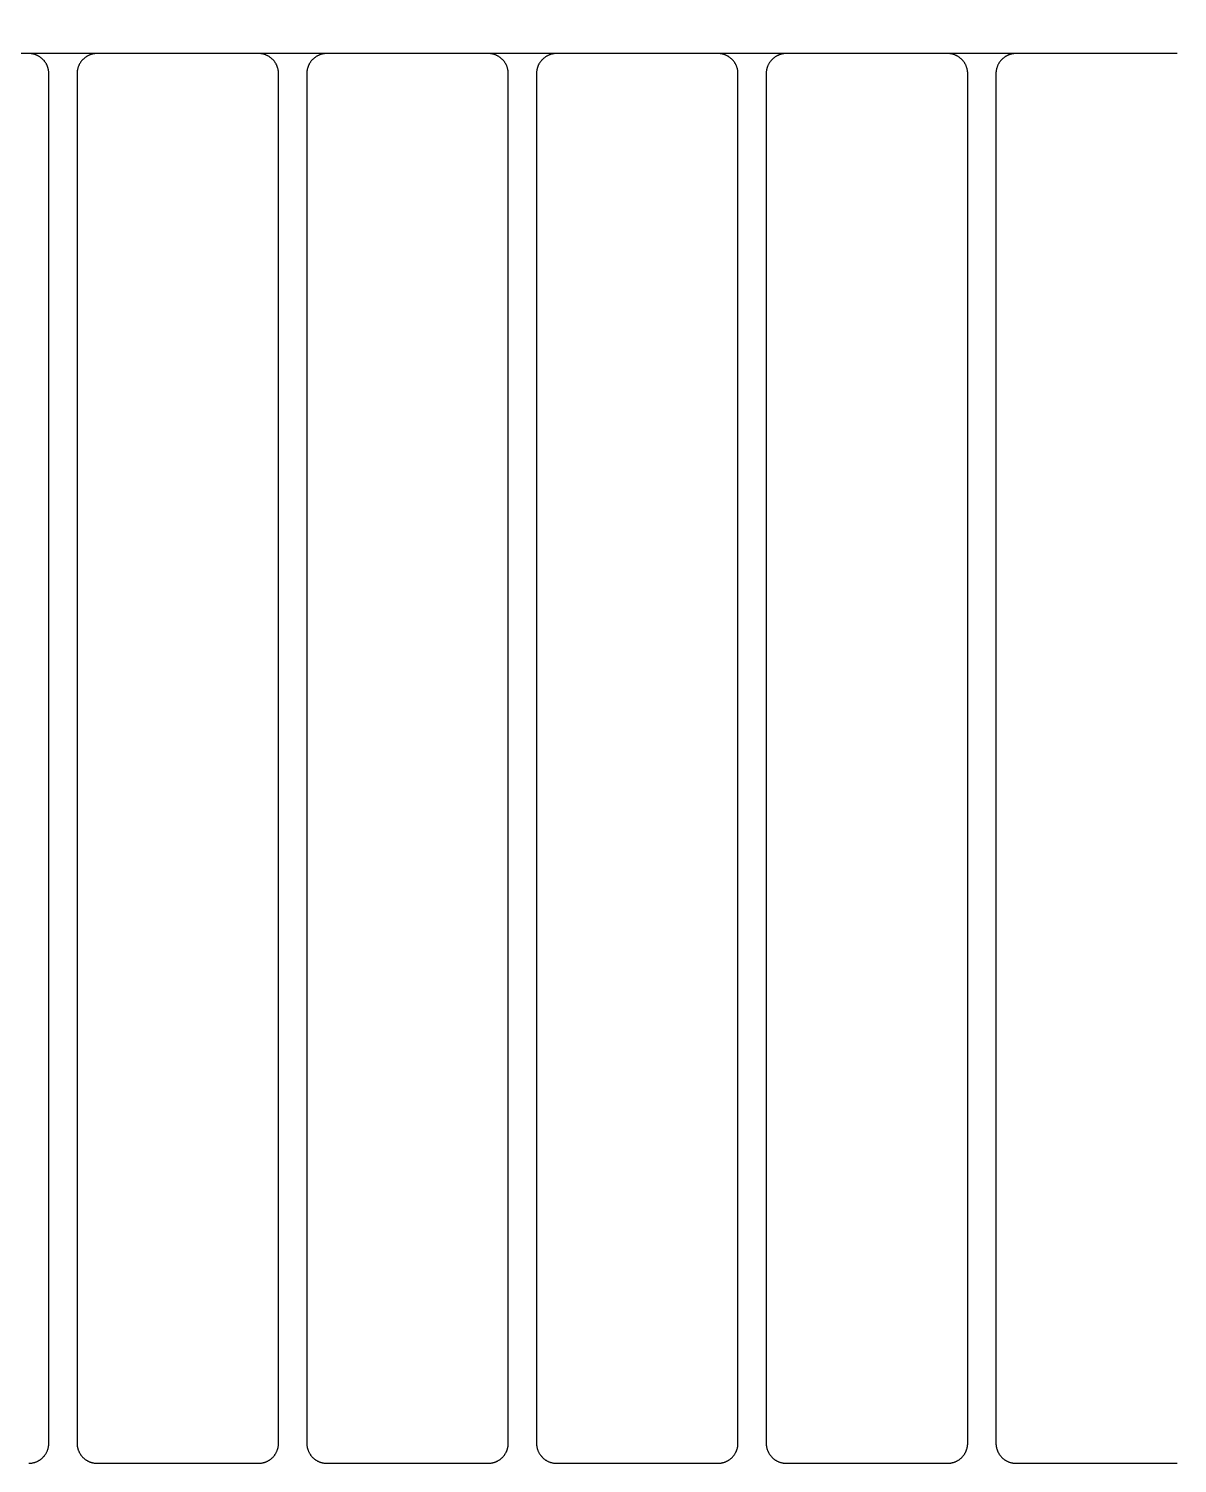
# Model space of a CAD drawing. Header units: millimetres. Extents: x -58335 to 291665, y -66693 to 213307.
# Drawn here: x 180468.4 to 180753.4, y -16251.8 to -15895.7 of the extents above; entities that cross this region are included whole.
import ezdxf

# ---------------------------------------------------------------- set-up
doc = ezdxf.new("R2010")
doc.units = ezdxf.units.MM
doc.header["$LTSCALE"] = 1000
for name, color, linetype in [('X-SITE$0$-MY-녹지', 254, 'Continuous'), ('X-SITE$0$-MY-시설선', 254, 'Continuous'), ('X-SITE$0$-MY-시설선 wood', 254, 'Continuous')]:
    doc.layers.add(name, color=color, linetype=linetype)
pattern_1 = [(0, (-29382.5, 14650.24), (317.5, 317.5), [158.75, -476.25]), (90, (-29303.13, 14570.87), (-317.5, 317.5), [158.75, -476.25])]

# ---------------------------------------------------------------- blocks, each defined once
blk = doc.blocks.new('X-SITE$0$GPSP-100')
at = {"layer": 'X-SITE$0$-MY-시설선'}
for points in [[(1641.22, -750), (1657.78, -750)], [(1698.22, -750), (1714.78, -750)], [(1755.22, -750), (1771.78, -750)], [(1812.22, -750), (1828.78, -750)], [(1869.22, -750), (1885.78, -750)]]:
    blk.add_lwpolyline(points, dxfattribs=at)
at = {"layer": 'X-SITE$0$-MY-시설선 wood'}
for points in [[(1601, -750), (1641, -750)], [(1641, -750), (1641.11, -750), (1641.22, -750), (1641.34, -750.01), (1641.45, -750.02), (1641.56, -750.03), (1641.68, -750.05), (1641.79, -750.06), (1641.91, -750.08), (1642.03, -750.11), (1642.14, -750.13), (1642.26, -750.16), (1642.38, -750.19), (1642.49, -750.23), (1642.61, -750.27), (1642.72, -750.31), (1642.84, -750.35), (1642.96, -750.4), (1643.07, -750.45), (1643.18, -750.5), (1643.3, -750.56), (1643.41, -750.62), (1643.52, -750.68), (1643.63, -750.75), (1643.74, -750.82), (1643.84, -750.89), (1643.95, -750.96), (1644.05, -751.04), (1644.15, -751.12), (1644.25, -751.2), (1644.35, -751.29), (1644.44, -751.37), (1644.54, -751.46), (1644.63, -751.56), (1644.71, -751.65), (1644.8, -751.75), (1644.88, -751.85), (1644.96, -751.95), (1645.04, -752.05), (1645.11, -752.16), (1645.18, -752.26), (1645.25, -752.37), (1645.32, -752.48), (1645.38, -752.59), (1645.44, -752.7), (1645.5, -752.82), (1645.55, -752.93), (1645.6, -753.04), (1645.65, -753.16), (1645.69, -753.28), (1645.73, -753.39), (1645.77, -753.51), (1645.81, -753.62), (1645.84, -753.74), (1645.87, -753.86), (1645.89, -753.97), (1645.92, -754.09), (1645.94, -754.21), (1645.95, -754.32), (1645.97, -754.44), (1645.98, -754.55), (1645.99, -754.66), (1646, -754.78), (1646, -754.89), (1646, -755)], [(1653, -755), (1653, -754.89), (1653, -754.78), (1653.01, -754.66), (1653.02, -754.55), (1653.03, -754.44), (1653.05, -754.32), (1653.06, -754.21), (1653.08, -754.09), (1653.11, -753.97), (1653.13, -753.86), (1653.16, -753.74), (1653.19, -753.62), (1653.23, -753.51), (1653.27, -753.39), (1653.31, -753.28), (1653.35, -753.16), (1653.4, -753.04), (1653.45, -752.93), (1653.5, -752.82), (1653.56, -752.7), (1653.62, -752.59), (1653.68, -752.48), (1653.75, -752.37), (1653.82, -752.26), (1653.89, -752.16), (1653.96, -752.05), (1654.04, -751.95), (1654.12, -751.85), (1654.2, -751.75), (1654.29, -751.65), (1654.37, -751.56), (1654.46, -751.46), (1654.56, -751.37), (1654.65, -751.29), (1654.75, -751.2), (1654.85, -751.12), (1654.95, -751.04), (1655.05, -750.96), (1655.16, -750.89), (1655.26, -750.82), (1655.37, -750.75), (1655.48, -750.68), (1655.59, -750.62), (1655.7, -750.56), (1655.82, -750.5), (1655.93, -750.45), (1656.04, -750.4), (1656.16, -750.35), (1656.28, -750.31), (1656.39, -750.27), (1656.51, -750.23), (1656.62, -750.19), (1656.74, -750.16), (1656.86, -750.13), (1656.97, -750.11), (1657.09, -750.08), (1657.21, -750.06), (1657.32, -750.05), (1657.44, -750.03), (1657.55, -750.02), (1657.66, -750.01), (1657.78, -750), (1657.89, -750), (1658, -750)], [(1658, -750), (1698, -750)], [(1698, -750), (1698.11, -750), (1698.22, -750), (1698.34, -750.01), (1698.45, -750.02), (1698.56, -750.03), (1698.68, -750.05), (1698.79, -750.06), (1698.91, -750.08), (1699.03, -750.11), (1699.14, -750.13), (1699.26, -750.16), (1699.38, -750.19), (1699.49, -750.23), (1699.61, -750.27), (1699.72, -750.31), (1699.84, -750.35), (1699.96, -750.4), (1700.07, -750.45), (1700.18, -750.5), (1700.3, -750.56), (1700.41, -750.62), (1700.52, -750.68), (1700.63, -750.75), (1700.74, -750.82), (1700.84, -750.89), (1700.95, -750.96), (1701.05, -751.04), (1701.15, -751.12), (1701.25, -751.2), (1701.35, -751.29), (1701.44, -751.37), (1701.54, -751.46), (1701.63, -751.56), (1701.71, -751.65), (1701.8, -751.75), (1701.88, -751.85), (1701.96, -751.95), (1702.04, -752.05), (1702.11, -752.16), (1702.18, -752.26), (1702.25, -752.37), (1702.32, -752.48), (1702.38, -752.59), (1702.44, -752.7), (1702.5, -752.82), (1702.55, -752.93), (1702.6, -753.04), (1702.65, -753.16), (1702.69, -753.28), (1702.73, -753.39), (1702.77, -753.51), (1702.81, -753.62), (1702.84, -753.74), (1702.87, -753.86), (1702.89, -753.97), (1702.92, -754.09), (1702.94, -754.21), (1702.95, -754.32), (1702.97, -754.44), (1702.98, -754.55), (1702.99, -754.66), (1703, -754.78), (1703, -754.89), (1703, -755)], [(1710, -755), (1710, -754.89), (1710, -754.78), (1710.01, -754.66), (1710.02, -754.55), (1710.03, -754.44), (1710.05, -754.32), (1710.06, -754.21), (1710.08, -754.09), (1710.11, -753.97), (1710.13, -753.86), (1710.16, -753.74), (1710.19, -753.62), (1710.23, -753.51), (1710.27, -753.39), (1710.31, -753.28), (1710.35, -753.16), (1710.4, -753.04), (1710.45, -752.93), (1710.5, -752.82), (1710.56, -752.7), (1710.62, -752.59), (1710.68, -752.48), (1710.75, -752.37), (1710.82, -752.26), (1710.89, -752.16), (1710.96, -752.05), (1711.04, -751.95), (1711.12, -751.85), (1711.2, -751.75), (1711.29, -751.65), (1711.37, -751.56), (1711.46, -751.46), (1711.56, -751.37), (1711.65, -751.29), (1711.75, -751.2), (1711.85, -751.12), (1711.95, -751.04), (1712.05, -750.96), (1712.16, -750.89), (1712.26, -750.82), (1712.37, -750.75), (1712.48, -750.68), (1712.59, -750.62), (1712.7, -750.56), (1712.82, -750.5), (1712.93, -750.45), (1713.04, -750.4), (1713.16, -750.35), (1713.28, -750.31), (1713.39, -750.27), (1713.51, -750.23), (1713.62, -750.19), (1713.74, -750.16), (1713.86, -750.13), (1713.97, -750.11), (1714.09, -750.08), (1714.21, -750.06), (1714.32, -750.05), (1714.44, -750.03), (1714.55, -750.02), (1714.66, -750.01), (1714.78, -750), (1714.89, -750), (1715, -750)], [(1715, -750), (1755, -750)], [(1755, -750), (1755.11, -750), (1755.22, -750), (1755.34, -750.01), (1755.45, -750.02), (1755.56, -750.03), (1755.68, -750.05), (1755.79, -750.06), (1755.91, -750.08), (1756.03, -750.11), (1756.14, -750.13), (1756.26, -750.16), (1756.38, -750.19), (1756.49, -750.23), (1756.61, -750.27), (1756.72, -750.31), (1756.84, -750.35), (1756.96, -750.4), (1757.07, -750.45), (1757.18, -750.5), (1757.3, -750.56), (1757.41, -750.62), (1757.52, -750.68), (1757.63, -750.75), (1757.74, -750.82), (1757.84, -750.89), (1757.95, -750.96), (1758.05, -751.04), (1758.15, -751.12), (1758.25, -751.2), (1758.35, -751.29), (1758.44, -751.37), (1758.54, -751.46), (1758.63, -751.56), (1758.71, -751.65), (1758.8, -751.75), (1758.88, -751.85), (1758.96, -751.95), (1759.04, -752.05), (1759.11, -752.16), (1759.18, -752.26), (1759.25, -752.37), (1759.32, -752.48), (1759.38, -752.59), (1759.44, -752.7), (1759.5, -752.82), (1759.55, -752.93), (1759.6, -753.04), (1759.65, -753.16), (1759.69, -753.28), (1759.73, -753.39), (1759.77, -753.51), (1759.81, -753.62), (1759.84, -753.74), (1759.87, -753.86), (1759.89, -753.97), (1759.92, -754.09), (1759.94, -754.21), (1759.95, -754.32), (1759.97, -754.44), (1759.98, -754.55), (1759.99, -754.66), (1760, -754.78), (1760, -754.89), (1760, -755)], [(1767, -755), (1767, -754.89), (1767, -754.78), (1767.01, -754.66), (1767.02, -754.55), (1767.03, -754.44), (1767.05, -754.32), (1767.06, -754.21), (1767.08, -754.09), (1767.11, -753.97), (1767.13, -753.86), (1767.16, -753.74), (1767.19, -753.62), (1767.23, -753.51), (1767.27, -753.39), (1767.31, -753.28), (1767.35, -753.16), (1767.4, -753.04), (1767.45, -752.93), (1767.5, -752.82), (1767.56, -752.7), (1767.62, -752.59), (1767.68, -752.48), (1767.75, -752.37), (1767.82, -752.26), (1767.89, -752.16), (1767.96, -752.05), (1768.04, -751.95), (1768.12, -751.85), (1768.2, -751.75), (1768.29, -751.65), (1768.37, -751.56), (1768.46, -751.46), (1768.56, -751.37), (1768.65, -751.29), (1768.75, -751.2), (1768.85, -751.12), (1768.95, -751.04), (1769.05, -750.96), (1769.16, -750.89), (1769.26, -750.82), (1769.37, -750.75), (1769.48, -750.68), (1769.59, -750.62), (1769.7, -750.56), (1769.82, -750.5), (1769.93, -750.45), (1770.04, -750.4), (1770.16, -750.35), (1770.28, -750.31), (1770.39, -750.27), (1770.51, -750.23), (1770.62, -750.19), (1770.74, -750.16), (1770.86, -750.13), (1770.97, -750.11), (1771.09, -750.08), (1771.21, -750.06), (1771.32, -750.05), (1771.44, -750.03), (1771.55, -750.02), (1771.66, -750.01), (1771.78, -750), (1771.89, -750), (1772, -750)], [(1772, -750), (1812, -750)], [(1812, -750), (1812.11, -750), (1812.22, -750), (1812.34, -750.01), (1812.45, -750.02), (1812.56, -750.03), (1812.68, -750.05), (1812.79, -750.06), (1812.91, -750.08), (1813.03, -750.11), (1813.14, -750.13), (1813.26, -750.16), (1813.38, -750.19), (1813.49, -750.23), (1813.61, -750.27), (1813.72, -750.31), (1813.84, -750.35), (1813.96, -750.4), (1814.07, -750.45), (1814.18, -750.5), (1814.3, -750.56), (1814.41, -750.62), (1814.52, -750.68), (1814.63, -750.75), (1814.74, -750.82), (1814.84, -750.89), (1814.95, -750.96), (1815.05, -751.04), (1815.15, -751.12), (1815.25, -751.2), (1815.35, -751.29), (1815.44, -751.37), (1815.54, -751.46), (1815.63, -751.56), (1815.71, -751.65), (1815.8, -751.75), (1815.88, -751.85), (1815.96, -751.95), (1816.04, -752.05), (1816.11, -752.16), (1816.18, -752.26), (1816.25, -752.37), (1816.32, -752.48), (1816.38, -752.59), (1816.44, -752.7), (1816.5, -752.82), (1816.55, -752.93), (1816.6, -753.04), (1816.65, -753.16), (1816.69, -753.28), (1816.73, -753.39), (1816.77, -753.51), (1816.81, -753.62), (1816.84, -753.74), (1816.87, -753.86), (1816.89, -753.97), (1816.92, -754.09), (1816.94, -754.21), (1816.95, -754.32), (1816.97, -754.44), (1816.98, -754.55), (1816.99, -754.66), (1817, -754.78), (1817, -754.89), (1817, -755)], [(1824, -755), (1824, -754.89), (1824, -754.78), (1824.01, -754.66), (1824.02, -754.55), (1824.03, -754.44), (1824.05, -754.32), (1824.06, -754.21), (1824.08, -754.09), (1824.11, -753.97), (1824.13, -753.86), (1824.16, -753.74), (1824.19, -753.62), (1824.23, -753.51), (1824.27, -753.39), (1824.31, -753.28), (1824.35, -753.16), (1824.4, -753.04), (1824.45, -752.93), (1824.5, -752.82), (1824.56, -752.7), (1824.62, -752.59), (1824.68, -752.48), (1824.75, -752.37), (1824.82, -752.26), (1824.89, -752.16), (1824.96, -752.05), (1825.04, -751.95), (1825.12, -751.85), (1825.2, -751.75), (1825.29, -751.65), (1825.37, -751.56), (1825.46, -751.46), (1825.56, -751.37), (1825.65, -751.29), (1825.75, -751.2), (1825.85, -751.12), (1825.95, -751.04), (1826.05, -750.96), (1826.16, -750.89), (1826.26, -750.82), (1826.37, -750.75), (1826.48, -750.68), (1826.59, -750.62), (1826.7, -750.56), (1826.82, -750.5), (1826.93, -750.45), (1827.04, -750.4), (1827.16, -750.35), (1827.28, -750.31), (1827.39, -750.27), (1827.51, -750.23), (1827.62, -750.19), (1827.74, -750.16), (1827.86, -750.13), (1827.97, -750.11), (1828.09, -750.08), (1828.21, -750.06), (1828.32, -750.05), (1828.44, -750.03), (1828.55, -750.02), (1828.66, -750.01), (1828.78, -750), (1828.89, -750), (1829, -750)], [(1829, -750), (1869, -750)], [(1869, -750), (1869.11, -750), (1869.22, -750), (1869.34, -750.01), (1869.45, -750.02), (1869.56, -750.03), (1869.68, -750.05), (1869.79, -750.06), (1869.91, -750.08), (1870.03, -750.11), (1870.14, -750.13), (1870.26, -750.16), (1870.38, -750.19), (1870.49, -750.23), (1870.61, -750.27), (1870.72, -750.31), (1870.84, -750.35), (1870.96, -750.4), (1871.07, -750.45), (1871.18, -750.5), (1871.3, -750.56), (1871.41, -750.62), (1871.52, -750.68), (1871.63, -750.75), (1871.74, -750.82), (1871.84, -750.89), (1871.95, -750.96), (1872.05, -751.04), (1872.15, -751.12), (1872.25, -751.2), (1872.35, -751.29), (1872.44, -751.37), (1872.54, -751.46), (1872.63, -751.56), (1872.71, -751.65), (1872.8, -751.75), (1872.88, -751.85), (1872.96, -751.95), (1873.04, -752.05), (1873.11, -752.16), (1873.18, -752.26), (1873.25, -752.37), (1873.32, -752.48), (1873.38, -752.59), (1873.44, -752.7), (1873.5, -752.82), (1873.55, -752.93), (1873.6, -753.04), (1873.65, -753.16), (1873.69, -753.28), (1873.73, -753.39), (1873.77, -753.51), (1873.81, -753.62), (1873.84, -753.74), (1873.87, -753.86), (1873.89, -753.97), (1873.92, -754.09), (1873.94, -754.21), (1873.95, -754.32), (1873.97, -754.44), (1873.98, -754.55), (1873.99, -754.66), (1874, -754.78), (1874, -754.89), (1874, -755)], [(1881, -755), (1881, -754.89), (1881, -754.78), (1881.01, -754.66), (1881.02, -754.55), (1881.03, -754.44), (1881.05, -754.32), (1881.06, -754.21), (1881.08, -754.09), (1881.11, -753.97), (1881.13, -753.86), (1881.16, -753.74), (1881.19, -753.62), (1881.23, -753.51), (1881.27, -753.39), (1881.31, -753.28), (1881.35, -753.16), (1881.4, -753.04), (1881.45, -752.93), (1881.5, -752.82), (1881.56, -752.7), (1881.62, -752.59), (1881.68, -752.48), (1881.75, -752.37), (1881.82, -752.26), (1881.89, -752.16), (1881.96, -752.05), (1882.04, -751.95), (1882.12, -751.85), (1882.2, -751.75), (1882.29, -751.65), (1882.37, -751.56), (1882.46, -751.46), (1882.56, -751.37), (1882.65, -751.29), (1882.75, -751.2), (1882.85, -751.12), (1882.95, -751.04), (1883.05, -750.96), (1883.16, -750.89), (1883.26, -750.82), (1883.37, -750.75), (1883.48, -750.68), (1883.59, -750.62), (1883.7, -750.56), (1883.82, -750.5), (1883.93, -750.45), (1884.04, -750.4), (1884.16, -750.35), (1884.28, -750.31), (1884.39, -750.27), (1884.51, -750.23), (1884.62, -750.19), (1884.74, -750.16), (1884.86, -750.13), (1884.97, -750.11), (1885.09, -750.08), (1885.21, -750.06), (1885.32, -750.05), (1885.44, -750.03), (1885.55, -750.02), (1885.66, -750.01), (1885.78, -750), (1885.89, -750), (1886, -750)], [(1886, -750), (1926, -750)], [(1646, -755), (1646, -1095)], [(1653, -1095), (1653, -755)], [(1703, -755), (1703, -1095)], [(1710, -1095), (1710, -755)], [(1760, -755), (1760, -1095)], [(1767, -1095), (1767, -755)], [(1817, -755), (1817, -1095)], [(1824, -1095), (1824, -755)], [(1874, -755), (1874, -1095)], [(1881, -1095), (1881, -755)], [(1646, -1095), (1646, -1095.11), (1646, -1095.22), (1645.99, -1095.34), (1645.98, -1095.45), (1645.97, -1095.56), (1645.95, -1095.68), (1645.94, -1095.79), (1645.92, -1095.91), (1645.89, -1096.03), (1645.87, -1096.14), (1645.84, -1096.26), (1645.81, -1096.38), (1645.77, -1096.49), (1645.73, -1096.61), (1645.69, -1096.72), (1645.65, -1096.84), (1645.6, -1096.96), (1645.55, -1097.07), (1645.5, -1097.18), (1645.44, -1097.3), (1645.38, -1097.41), (1645.32, -1097.52), (1645.25, -1097.63), (1645.18, -1097.74), (1645.11, -1097.84), (1645.04, -1097.95), (1644.96, -1098.05), (1644.88, -1098.15), (1644.8, -1098.25), (1644.71, -1098.35), (1644.63, -1098.44), (1644.54, -1098.54), (1644.44, -1098.63), (1644.35, -1098.71), (1644.25, -1098.8), (1644.15, -1098.88), (1644.05, -1098.96), (1643.95, -1099.04), (1643.84, -1099.11), (1643.74, -1099.18), (1643.63, -1099.25), (1643.52, -1099.32), (1643.41, -1099.38), (1643.3, -1099.44), (1643.18, -1099.5), (1643.07, -1099.55), (1642.96, -1099.6), (1642.84, -1099.65), (1642.72, -1099.69), (1642.61, -1099.73), (1642.49, -1099.77), (1642.38, -1099.81), (1642.26, -1099.84), (1642.14, -1099.87), (1642.03, -1099.89), (1641.91, -1099.92), (1641.79, -1099.94), (1641.68, -1099.95), (1641.56, -1099.97), (1641.45, -1099.98), (1641.34, -1099.99), (1641.22, -1100), (1641.11, -1100), (1641, -1100)], [(1658, -1100), (1657.89, -1100), (1657.78, -1100), (1657.66, -1099.99), (1657.55, -1099.98), (1657.44, -1099.97), (1657.32, -1099.95), (1657.21, -1099.94), (1657.09, -1099.92), (1656.97, -1099.89), (1656.86, -1099.87), (1656.74, -1099.84), (1656.62, -1099.81), (1656.51, -1099.77), (1656.39, -1099.73), (1656.28, -1099.69), (1656.16, -1099.65), (1656.04, -1099.6), (1655.93, -1099.55), (1655.82, -1099.5), (1655.7, -1099.44), (1655.59, -1099.38), (1655.48, -1099.32), (1655.37, -1099.25), (1655.26, -1099.18), (1655.16, -1099.11), (1655.05, -1099.04), (1654.95, -1098.96), (1654.85, -1098.88), (1654.75, -1098.8), (1654.65, -1098.71), (1654.56, -1098.63), (1654.46, -1098.54), (1654.37, -1098.44), (1654.29, -1098.35), (1654.2, -1098.25), (1654.12, -1098.15), (1654.04, -1098.05), (1653.96, -1097.95), (1653.89, -1097.84), (1653.82, -1097.74), (1653.75, -1097.63), (1653.68, -1097.52), (1653.62, -1097.41), (1653.56, -1097.3), (1653.5, -1097.18), (1653.45, -1097.07), (1653.4, -1096.96), (1653.35, -1096.84), (1653.31, -1096.72), (1653.27, -1096.61), (1653.23, -1096.49), (1653.19, -1096.38), (1653.16, -1096.26), (1653.13, -1096.14), (1653.11, -1096.03), (1653.08, -1095.91), (1653.06, -1095.79), (1653.05, -1095.68), (1653.03, -1095.56), (1653.02, -1095.45), (1653.01, -1095.34), (1653, -1095.22), (1653, -1095.11), (1653, -1095)], [(1703, -1095), (1703, -1095.11), (1703, -1095.22), (1702.99, -1095.34), (1702.98, -1095.45), (1702.97, -1095.56), (1702.95, -1095.68), (1702.94, -1095.79), (1702.92, -1095.91), (1702.89, -1096.03), (1702.87, -1096.14), (1702.84, -1096.26), (1702.81, -1096.38), (1702.77, -1096.49), (1702.73, -1096.61), (1702.69, -1096.72), (1702.65, -1096.84), (1702.6, -1096.96), (1702.55, -1097.07), (1702.5, -1097.18), (1702.44, -1097.3), (1702.38, -1097.41), (1702.32, -1097.52), (1702.25, -1097.63), (1702.18, -1097.74), (1702.11, -1097.84), (1702.04, -1097.95), (1701.96, -1098.05), (1701.88, -1098.15), (1701.8, -1098.25), (1701.71, -1098.35), (1701.63, -1098.44), (1701.54, -1098.54), (1701.44, -1098.63), (1701.35, -1098.71), (1701.25, -1098.8), (1701.15, -1098.88), (1701.05, -1098.96), (1700.95, -1099.04), (1700.84, -1099.11), (1700.74, -1099.18), (1700.63, -1099.25), (1700.52, -1099.32), (1700.41, -1099.38), (1700.3, -1099.44), (1700.18, -1099.5), (1700.07, -1099.55), (1699.96, -1099.6), (1699.84, -1099.65), (1699.72, -1099.69), (1699.61, -1099.73), (1699.49, -1099.77), (1699.38, -1099.81), (1699.26, -1099.84), (1699.14, -1099.87), (1699.03, -1099.89), (1698.91, -1099.92), (1698.79, -1099.94), (1698.68, -1099.95), (1698.56, -1099.97), (1698.45, -1099.98), (1698.34, -1099.99), (1698.22, -1100), (1698.11, -1100), (1698, -1100)], [(1715, -1100), (1714.89, -1100), (1714.78, -1100), (1714.66, -1099.99), (1714.55, -1099.98), (1714.44, -1099.97), (1714.32, -1099.95), (1714.21, -1099.94), (1714.09, -1099.92), (1713.97, -1099.89), (1713.86, -1099.87), (1713.74, -1099.84), (1713.62, -1099.81), (1713.51, -1099.77), (1713.39, -1099.73), (1713.28, -1099.69), (1713.16, -1099.65), (1713.04, -1099.6), (1712.93, -1099.55), (1712.82, -1099.5), (1712.7, -1099.44), (1712.59, -1099.38), (1712.48, -1099.32), (1712.37, -1099.25), (1712.26, -1099.18), (1712.16, -1099.11), (1712.05, -1099.04), (1711.95, -1098.96), (1711.85, -1098.88), (1711.75, -1098.8), (1711.65, -1098.71), (1711.56, -1098.63), (1711.46, -1098.54), (1711.37, -1098.44), (1711.29, -1098.35), (1711.2, -1098.25), (1711.12, -1098.15), (1711.04, -1098.05), (1710.96, -1097.95), (1710.89, -1097.84), (1710.82, -1097.74), (1710.75, -1097.63), (1710.68, -1097.52), (1710.62, -1097.41), (1710.56, -1097.3), (1710.5, -1097.18), (1710.45, -1097.07), (1710.4, -1096.96), (1710.35, -1096.84), (1710.31, -1096.72), (1710.27, -1096.61), (1710.23, -1096.49), (1710.19, -1096.38), (1710.16, -1096.26), (1710.13, -1096.14), (1710.11, -1096.03), (1710.08, -1095.91), (1710.06, -1095.79), (1710.05, -1095.68), (1710.03, -1095.56), (1710.02, -1095.45), (1710.01, -1095.34), (1710, -1095.22), (1710, -1095.11), (1710, -1095)], [(1760, -1095), (1760, -1095.11), (1760, -1095.22), (1759.99, -1095.34), (1759.98, -1095.45), (1759.97, -1095.56), (1759.95, -1095.68), (1759.94, -1095.79), (1759.92, -1095.91), (1759.89, -1096.03), (1759.87, -1096.14), (1759.84, -1096.26), (1759.81, -1096.38), (1759.77, -1096.49), (1759.73, -1096.61), (1759.69, -1096.72), (1759.65, -1096.84), (1759.6, -1096.96), (1759.55, -1097.07), (1759.5, -1097.18), (1759.44, -1097.3), (1759.38, -1097.41), (1759.32, -1097.52), (1759.25, -1097.63), (1759.18, -1097.74), (1759.11, -1097.84), (1759.04, -1097.95), (1758.96, -1098.05), (1758.88, -1098.15), (1758.8, -1098.25), (1758.71, -1098.35), (1758.63, -1098.44), (1758.54, -1098.54), (1758.44, -1098.63), (1758.35, -1098.71), (1758.25, -1098.8), (1758.15, -1098.88), (1758.05, -1098.96), (1757.95, -1099.04), (1757.84, -1099.11), (1757.74, -1099.18), (1757.63, -1099.25), (1757.52, -1099.32), (1757.41, -1099.38), (1757.3, -1099.44), (1757.18, -1099.5), (1757.07, -1099.55), (1756.96, -1099.6), (1756.84, -1099.65), (1756.72, -1099.69), (1756.61, -1099.73), (1756.49, -1099.77), (1756.38, -1099.81), (1756.26, -1099.84), (1756.14, -1099.87), (1756.03, -1099.89), (1755.91, -1099.92), (1755.79, -1099.94), (1755.68, -1099.95), (1755.56, -1099.97), (1755.45, -1099.98), (1755.34, -1099.99), (1755.22, -1100), (1755.11, -1100), (1755, -1100)], [(1772, -1100), (1771.89, -1100), (1771.78, -1100), (1771.66, -1099.99), (1771.55, -1099.98), (1771.44, -1099.97), (1771.32, -1099.95), (1771.21, -1099.94), (1771.09, -1099.92), (1770.97, -1099.89), (1770.86, -1099.87), (1770.74, -1099.84), (1770.62, -1099.81), (1770.51, -1099.77), (1770.39, -1099.73), (1770.28, -1099.69), (1770.16, -1099.65), (1770.04, -1099.6), (1769.93, -1099.55), (1769.82, -1099.5), (1769.7, -1099.44), (1769.59, -1099.38), (1769.48, -1099.32), (1769.37, -1099.25), (1769.26, -1099.18), (1769.16, -1099.11), (1769.05, -1099.04), (1768.95, -1098.96), (1768.85, -1098.88), (1768.75, -1098.8), (1768.65, -1098.71), (1768.56, -1098.63), (1768.46, -1098.54), (1768.37, -1098.44), (1768.29, -1098.35), (1768.2, -1098.25), (1768.12, -1098.15), (1768.04, -1098.05), (1767.96, -1097.95), (1767.89, -1097.84), (1767.82, -1097.74), (1767.75, -1097.63), (1767.68, -1097.52), (1767.62, -1097.41), (1767.56, -1097.3), (1767.5, -1097.18), (1767.45, -1097.07), (1767.4, -1096.96), (1767.35, -1096.84), (1767.31, -1096.72), (1767.27, -1096.61), (1767.23, -1096.49), (1767.19, -1096.38), (1767.16, -1096.26), (1767.13, -1096.14), (1767.11, -1096.03), (1767.08, -1095.91), (1767.06, -1095.79), (1767.05, -1095.68), (1767.03, -1095.56), (1767.02, -1095.45), (1767.01, -1095.34), (1767, -1095.22), (1767, -1095.11), (1767, -1095)], [(1817, -1095), (1817, -1095.11), (1817, -1095.22), (1816.99, -1095.34), (1816.98, -1095.45), (1816.97, -1095.56), (1816.95, -1095.68), (1816.94, -1095.79), (1816.92, -1095.91), (1816.89, -1096.03), (1816.87, -1096.14), (1816.84, -1096.26), (1816.81, -1096.38), (1816.77, -1096.49), (1816.73, -1096.61), (1816.69, -1096.72), (1816.65, -1096.84), (1816.6, -1096.96), (1816.55, -1097.07), (1816.5, -1097.18), (1816.44, -1097.3), (1816.38, -1097.41), (1816.32, -1097.52), (1816.25, -1097.63), (1816.18, -1097.74), (1816.11, -1097.84), (1816.04, -1097.95), (1815.96, -1098.05), (1815.88, -1098.15), (1815.8, -1098.25), (1815.71, -1098.35), (1815.63, -1098.44), (1815.54, -1098.54), (1815.44, -1098.63), (1815.35, -1098.71), (1815.25, -1098.8), (1815.15, -1098.88), (1815.05, -1098.96), (1814.95, -1099.04), (1814.84, -1099.11), (1814.74, -1099.18), (1814.63, -1099.25), (1814.52, -1099.32), (1814.41, -1099.38), (1814.3, -1099.44), (1814.18, -1099.5), (1814.07, -1099.55), (1813.96, -1099.6), (1813.84, -1099.65), (1813.72, -1099.69), (1813.61, -1099.73), (1813.49, -1099.77), (1813.38, -1099.81), (1813.26, -1099.84), (1813.14, -1099.87), (1813.03, -1099.89), (1812.91, -1099.92), (1812.79, -1099.94), (1812.68, -1099.95), (1812.56, -1099.97), (1812.45, -1099.98), (1812.34, -1099.99), (1812.22, -1100), (1812.11, -1100), (1812, -1100)], [(1829, -1100), (1828.89, -1100), (1828.78, -1100), (1828.66, -1099.99), (1828.55, -1099.98), (1828.44, -1099.97), (1828.32, -1099.95), (1828.21, -1099.94), (1828.09, -1099.92), (1827.97, -1099.89), (1827.86, -1099.87), (1827.74, -1099.84), (1827.62, -1099.81), (1827.51, -1099.77), (1827.39, -1099.73), (1827.28, -1099.69), (1827.16, -1099.65), (1827.04, -1099.6), (1826.93, -1099.55), (1826.82, -1099.5), (1826.7, -1099.44), (1826.59, -1099.38), (1826.48, -1099.32), (1826.37, -1099.25), (1826.26, -1099.18), (1826.16, -1099.11), (1826.05, -1099.04), (1825.95, -1098.96), (1825.85, -1098.88), (1825.75, -1098.8), (1825.65, -1098.71), (1825.56, -1098.63), (1825.46, -1098.54), (1825.37, -1098.44), (1825.29, -1098.35), (1825.2, -1098.25), (1825.12, -1098.15), (1825.04, -1098.05), (1824.96, -1097.95), (1824.89, -1097.84), (1824.82, -1097.74), (1824.75, -1097.63), (1824.68, -1097.52), (1824.62, -1097.41), (1824.56, -1097.3), (1824.5, -1097.18), (1824.45, -1097.07), (1824.4, -1096.96), (1824.35, -1096.84), (1824.31, -1096.72), (1824.27, -1096.61), (1824.23, -1096.49), (1824.19, -1096.38), (1824.16, -1096.26), (1824.13, -1096.14), (1824.11, -1096.03), (1824.08, -1095.91), (1824.06, -1095.79), (1824.05, -1095.68), (1824.03, -1095.56), (1824.02, -1095.45), (1824.01, -1095.34), (1824, -1095.22), (1824, -1095.11), (1824, -1095)], [(1874, -1095), (1874, -1095.11), (1874, -1095.22), (1873.99, -1095.34), (1873.98, -1095.45), (1873.97, -1095.56), (1873.95, -1095.68), (1873.94, -1095.79), (1873.92, -1095.91), (1873.89, -1096.03), (1873.87, -1096.14), (1873.84, -1096.26), (1873.81, -1096.38), (1873.77, -1096.49), (1873.73, -1096.61), (1873.69, -1096.72), (1873.65, -1096.84), (1873.6, -1096.96), (1873.55, -1097.07), (1873.5, -1097.18), (1873.44, -1097.3), (1873.38, -1097.41), (1873.32, -1097.52), (1873.25, -1097.63), (1873.18, -1097.74), (1873.11, -1097.84), (1873.04, -1097.95), (1872.96, -1098.05), (1872.88, -1098.15), (1872.8, -1098.25), (1872.71, -1098.35), (1872.63, -1098.44), (1872.54, -1098.54), (1872.44, -1098.63), (1872.35, -1098.71), (1872.25, -1098.8), (1872.15, -1098.88), (1872.05, -1098.96), (1871.95, -1099.04), (1871.84, -1099.11), (1871.74, -1099.18), (1871.63, -1099.25), (1871.52, -1099.32), (1871.41, -1099.38), (1871.3, -1099.44), (1871.18, -1099.5), (1871.07, -1099.55), (1870.96, -1099.6), (1870.84, -1099.65), (1870.72, -1099.69), (1870.61, -1099.73), (1870.49, -1099.77), (1870.38, -1099.81), (1870.26, -1099.84), (1870.14, -1099.87), (1870.03, -1099.89), (1869.91, -1099.92), (1869.79, -1099.94), (1869.68, -1099.95), (1869.56, -1099.97), (1869.45, -1099.98), (1869.34, -1099.99), (1869.22, -1100), (1869.11, -1100), (1869, -1100)], [(1886, -1100), (1885.89, -1100), (1885.78, -1100), (1885.66, -1099.99), (1885.55, -1099.98), (1885.44, -1099.97), (1885.32, -1099.95), (1885.21, -1099.94), (1885.09, -1099.92), (1884.97, -1099.89), (1884.86, -1099.87), (1884.74, -1099.84), (1884.62, -1099.81), (1884.51, -1099.77), (1884.39, -1099.73), (1884.28, -1099.69), (1884.16, -1099.65), (1884.04, -1099.6), (1883.93, -1099.55), (1883.82, -1099.5), (1883.7, -1099.44), (1883.59, -1099.38), (1883.48, -1099.32), (1883.37, -1099.25), (1883.26, -1099.18), (1883.16, -1099.11), (1883.05, -1099.04), (1882.95, -1098.96), (1882.85, -1098.88), (1882.75, -1098.8), (1882.65, -1098.71), (1882.56, -1098.63), (1882.46, -1098.54), (1882.37, -1098.44), (1882.29, -1098.35), (1882.2, -1098.25), (1882.12, -1098.15), (1882.04, -1098.05), (1881.96, -1097.95), (1881.89, -1097.84), (1881.82, -1097.74), (1881.75, -1097.63), (1881.68, -1097.52), (1881.62, -1097.41), (1881.56, -1097.3), (1881.5, -1097.18), (1881.45, -1097.07), (1881.4, -1096.96), (1881.35, -1096.84), (1881.31, -1096.72), (1881.27, -1096.61), (1881.23, -1096.49), (1881.19, -1096.38), (1881.16, -1096.26), (1881.13, -1096.14), (1881.11, -1096.03), (1881.08, -1095.91), (1881.06, -1095.79), (1881.05, -1095.68), (1881.03, -1095.56), (1881.02, -1095.45), (1881.01, -1095.34), (1881, -1095.22), (1881, -1095.11), (1881, -1095)], [(1641, -1100), (1601, -1100)], [(1698, -1100), (1658, -1100)], [(1755, -1100), (1715, -1100)], [(1812, -1100), (1772, -1100)], [(1869, -1100), (1829, -1100)]]:
    blk.add_lwpolyline(points, dxfattribs=at)
blk = doc.blocks.new('X-SITE$0$240910_L-1F')
at = {"layer": 'X-SITE$0$-MY-녹지'}
h = blk.add_hatch(dxfattribs=at)
h.set_pattern_fill('CROSS', color=256, scale=50, style=2)
h.set_pattern_definition(pattern_1)
edge = h.paths.add_edge_path()
edge.add_line((167850, -2045.25), (167850, 3516.56))
edge.add_arc((169000, 3516.56), 1150, 135, 180, ccw=False)
edge.add_line((168186.83, 4329.73), (170751.04, 6893.95))
edge.add_arc((170150, 7494.99), 850, 315, 360)
edge.add_line((171000, 7494.99), (171000, 10430.77))
edge.add_arc((170650, 10430.77), 350, 0, 90)
edge.add_line((170650, 10780.77), (169000, 10780.77))
edge.add_line((169000, 10780.77), (169000, 15580.77))
edge.add_line((169000, 15580.77), (171150, 15580.77))
edge.add_arc((171150, 15930.77), 350, 270, 360)
edge.add_line((171500, 15930.77), (171500, 18665.51))
edge.add_line((171500, 18665.51), (172500, 19665.51))
edge.add_line((172500, 19665.51), (172500, 33574.84))
edge.add_arc((171500, 32018.4), 1850, 57.27956, 90)
edge.add_line((171500, 33868.4), (163650, 33868.4))
edge.add_line((163650, 33868.4), (163650, -2251.6))
edge.add_line((163650, -2251.6), (118350, -2251.6))
edge.add_line((118350, -2251.6), (118350, 24610.81))
edge.add_arc((118000, 24610.81), 350, 0, 134.5656)
edge.add_line((117754.4, 24860.17), (112674.6, 19856.82))
edge.add_arc((113271.07, 19251.24), 850, 134.56562, 180)
edge.add_line((112421.07, 19251.24), (112421.07, -3601.59))
edge.add_arc((113271.07, -3601.59), 850, 180, 270)
edge.add_line((113271.07, -4451.59), (115271.08, -4451.59))
edge.add_line((115271.08, -4451.59), (117627.53, -6101.59))
edge.add_line((117627.53, -6101.59), (164145.73, -6101.6))
edge.add_line((164145.73, -6101.6), (167601.04, -2646.29))
edge.add_arc((167000, -2045.25), 850, 314.99999, 360)
h = blk.add_hatch(dxfattribs=at)
h.set_pattern_fill('CROSS', color=256, scale=50, style=2)
h.set_pattern_definition(pattern_1)
edge = h.paths.add_edge_path()
edge.add_line((167850, -2045.25), (167850, 3516.56))
edge.add_arc((169000, 3516.56), 1150, 135, 180, ccw=False)
edge.add_line((168186.83, 4329.73), (170751.04, 6893.95))
edge.add_arc((170150, 7494.99), 850, 315, 360)
edge.add_line((171000, 7494.99), (171000, 10430.77))
edge.add_arc((170650, 10430.77), 350, 0, 90)
edge.add_line((170650, 10780.77), (169000, 10780.77))
edge.add_line((169000, 10780.77), (169000, 15580.77))
edge.add_line((169000, 15580.77), (171150, 15580.77))
edge.add_arc((171150, 15930.77), 350, 270, 360)
edge.add_line((171500, 15930.77), (171500, 18665.51))
edge.add_line((171500, 18665.51), (172500, 19665.51))
edge.add_line((172500, 19665.51), (172500, 33574.84))
edge.add_arc((171500, 32018.4), 1850, 57.27956, 90)
edge.add_line((171500, 33868.4), (163650, 33868.4))
edge.add_line((163650, 33868.4), (163650, -2251.6))
edge.add_line((163650, -2251.6), (118350, -2251.6))
edge.add_line((118350, -2251.6), (118350, 24610.81))
edge.add_arc((118000, 24610.81), 350, 0, 134.5656)
edge.add_line((117754.4, 24860.17), (112674.6, 19856.82))
edge.add_arc((113271.07, 19251.24), 850, 134.56562, 180)
edge.add_line((112421.07, 19251.24), (112421.07, -3601.59))
edge.add_arc((113271.07, -3601.59), 850, 180, 270)
edge.add_line((113271.07, -4451.59), (115271.08, -4451.59))
edge.add_line((115271.08, -4451.59), (117627.53, -6101.59))
edge.add_line((117627.53, -6101.59), (164145.73, -6101.6))
edge.add_line((164145.73, -6101.6), (167601.04, -2646.29))
edge.add_arc((167000, -2045.25), 850, 314.99999, 360)
at = {"layer": 'X-SITE$0$-MY-시설선', "xscale": -1}
blk.add_blockref('X-SITE$0$GPSP-100', (152971.9, -501.6), dxfattribs=at)
blk.add_blockref('X-SITE$0$GPSP-100', (152971.9, -501.6), dxfattribs=at)

msp = doc.modelspace()

# ---------------------------------------------------------------- block references
msp.add_blockref('X-SITE$0$240910_L-1F', (29382.5, -14650.24))

doc.saveas('drawing.dxf')
